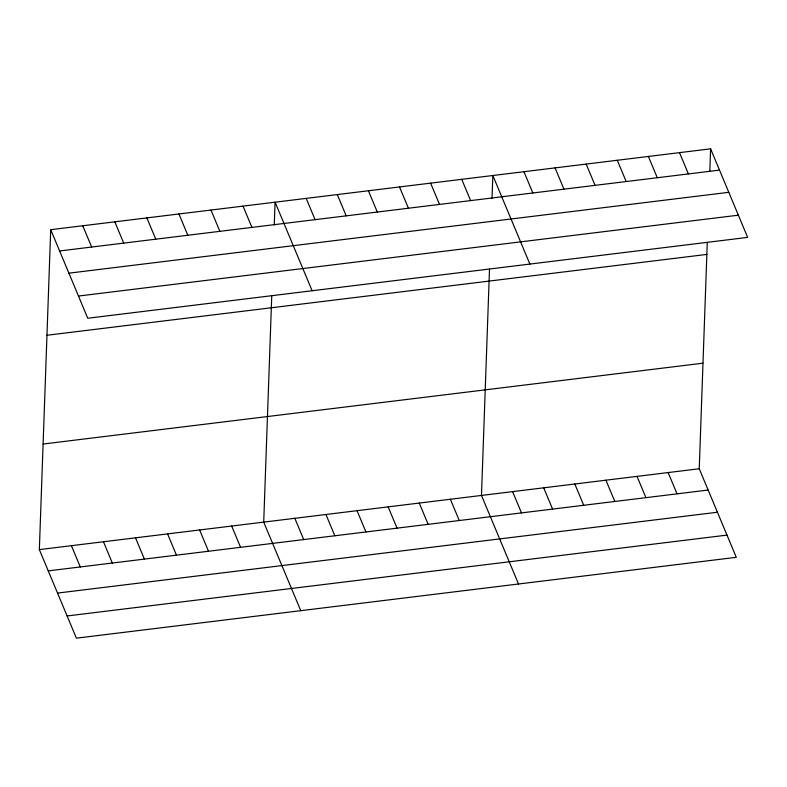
<?xml version="1.0" encoding="UTF-8"?>
<svg xmlns="http://www.w3.org/2000/svg" width="787" height="787" viewBox="0 0 787 787"><rect width="100%" height="100%" fill="white"/><g stroke="black" fill="none" stroke-linecap="round" stroke-linejoin="round"><path stroke-width="1.18" d="M707.277 242.406L699.24 468.757L736.288 557.314L76.398 638.168L39.35 549.611L50.712 229.686L710.602 148.832L747.65 237.389L87.76 318.243L50.712 229.686M271.751 295.774L263.714 522.115L300.762 610.682M274.269 224.993L275.076 202.19L312.124 290.757M489.514 269.095L481.477 495.436L518.525 583.993M492.032 198.304L492.839 175.511L529.887 264.078M709.795 171.625L710.602 148.832M59.615 250.964L719.505 170.11M68.902 273.168L728.792 192.313M78.474 296.04L738.363 215.185M46.964 335.262L706.854 254.408M43.098 444.035L702.988 363.181M39.35 549.611L699.24 468.757M48.253 570.88L708.143 490.035M57.54 593.083L717.429 512.239M67.111 615.965L727.001 535.111M679.496 152.639L688.399 173.917M648.39 156.456L657.283 177.734M617.274 160.263L626.177 181.541M586.167 164.08L595.07 185.358M555.061 167.887L563.954 189.165M668.133 472.564L677.036 493.843M523.945 171.704L532.848 192.982M637.027 476.381L645.92 497.659M605.911 480.188L614.814 501.467M461.733 179.328L470.636 200.606M574.805 484.005L583.708 505.274M430.617 183.135L439.52 204.413M543.699 487.812L552.592 509.091M399.511 186.952L408.414 208.221M512.583 491.619L521.486 512.898M368.405 190.759L377.307 212.037M337.298 194.576L346.191 215.845M450.371 499.243L459.274 520.522M306.182 198.383L315.085 219.662M419.255 503.06L428.158 524.339M388.148 506.867L397.051 528.146M243.026 206.125L251.929 227.404M357.042 510.684L365.945 531.963M210.975 210.05L219.868 231.329M325.936 514.491L334.829 535.77M178.924 213.975L187.818 235.254M294.82 518.308L303.723 539.587M146.864 217.901L155.767 239.179M114.813 221.826L123.716 243.104M231.663 526.041L240.566 547.319M82.763 225.761L91.666 247.029M199.613 529.976L208.506 551.244M167.562 533.901L176.455 555.179M135.502 537.826L144.405 559.104M103.451 541.751L112.354 563.03M71.401 545.676L80.304 566.955"/></g></svg>
